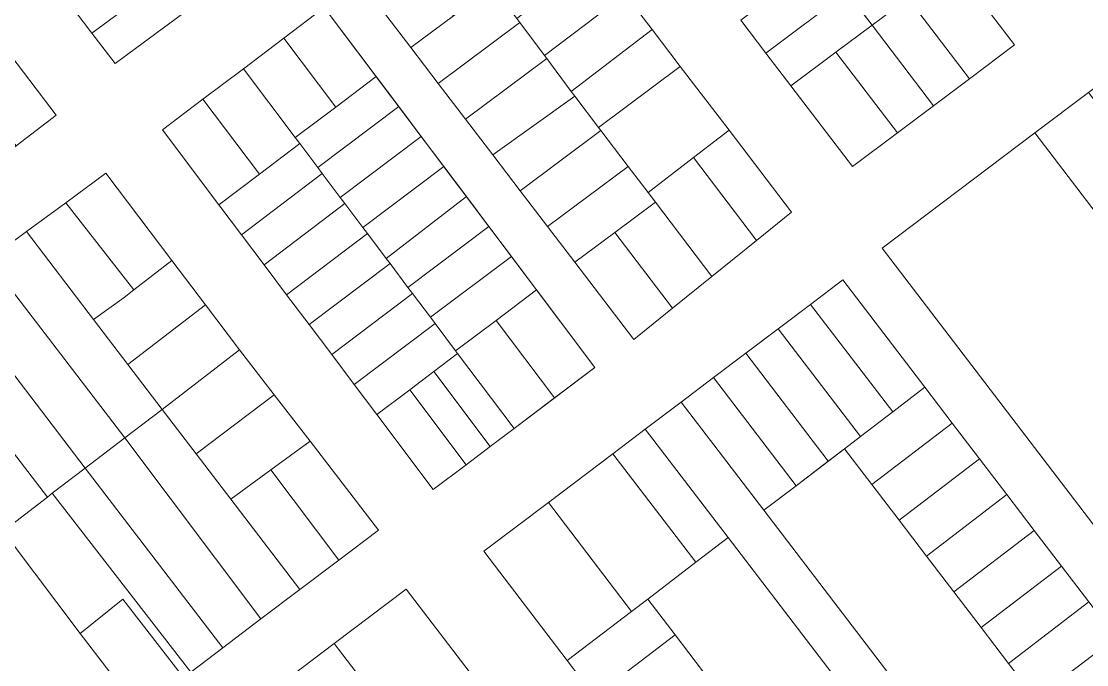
# Model space of a CAD drawing. Header units: metres. Extents: x 3873 to 16340, y -5213 to 3289.
# Drawn here: x 4727.4 to 5011.4, y 875.3 to 1046.8 of the extents above; entities that cross this region are included whole.
import ezdxf

# ---------------------------------------------------------------- set-up
doc = ezdxf.new("R2010")
doc.units = ezdxf.units.M
doc.layers.add('CONTEXTO-MANZANAS', color=8, linetype='Continuous', lineweight=0, plot=False)
doc.layers.add('CONTEXTO-PARCELAS', color=9, linetype='Continuous', lineweight=0, plot=False)

msp = doc.modelspace()

# ---------------------------------------------------------------- linework, layer by layer
at = {"layer": 'CONTEXTO-MANZANAS'}
for points in [[(4721.41, 1164.85), (4733.94, 1148.23), (4740.22, 1139.92), (4746.25, 1131.92), (4752.25, 1123.95), (4758.28, 1115.95), (4764.31, 1107.98), (4770.35, 1099.98), (4776.19, 1092.23), (4782.38, 1084.01), (4795.16, 1067.04), (4788.63, 1062.23), (4781, 1056.57), (4774.16, 1051.51), (4752.44, 1035.48), (4746.22, 1043.6), (4739.81, 1052.04), (4733.97, 1059.7), (4727.75, 1067.88), (4715.63, 1083.79)], [(4662.32, 1119.06), (4678.12, 1098.41), (4685.26, 1089.08), (4692.4, 1079.74), (4699.53, 1070.41), (4706.67, 1061.08), (4713.81, 1051.75), (4720.95, 1042.42), (4736.75, 1021.76), (4726.03, 1013.56), (4715.31, 1005.36), (4704.58, 997.16), (4693.86, 988.95), (4678.06, 1009.6), (4670.4, 1019.63), (4662.72, 1029.66), (4651.42, 1044.43), (4643.75, 1054.46), (4635.84, 1064.81), (4619.43, 1086.25), (4630.15, 1094.45), (4640.87, 1102.65), (4651.6, 1110.86), (4662.32, 1119.06)], [(4975.81, 1061.94), (4992.18, 1040.47), (4980.18, 1031.47), (4970.58, 1024.27), (4960.97, 1017.07), (4948.97, 1008.08), (4932.6, 1029.55), (4925.92, 1038.31), (4919.23, 1047.08)], [(4888.41, 1053.98), (4895.6, 1044.54), (4903.1, 1034.73), (4916.1, 1017.73), (4932.75, 995.92), (4923.44, 988.38), (4911.5, 978.73), (4901, 970.26), (4890.75, 961.95), (4875, 982.54), (4867.72, 992.07), (4860.44, 1001.6), (4853.16, 1011.17), (4845.88, 1020.7), (4838.6, 1030.23), (4831.31, 1039.76), (4817.88, 1057.35)], [(5029.75, 890.92), (4956.88, 986.26), (4997.57, 1017), (5011.9, 1027.83), (5052.6, 1058.57), (5125.47, 963.23), (5084.78, 932.49), (5070.44, 921.66), (5029.75, 890.92)], [(4822.21, 941.94), (4816.2, 949.93), (4810.19, 957.92), (4804.17, 965.91), (4798.16, 973.9), (4792.15, 981.89), (4786.14, 989.88), (4780.13, 997.88), (4765.1, 1017.85), (4775.87, 1025.99), (4786.64, 1034.13), (4808.19, 1050.42), (4880.35, 954.51), (4858.79, 938.22), (4852.41, 933.4), (4846.03, 928.58), (4837.25, 921.95), (4822.21, 941.94)], [(4728.85, 990.7), (4739.35, 998.42), (4750, 1006.26), (4767.56, 983.04), (4776.53, 971.17), (4785.56, 959.2), (4794.85, 947.17), (4804.41, 934.82), (4822.69, 911.17), (4812.1, 903.17), (4801.69, 895.29), (4791.31, 887.48), (4781.13, 879.76), (4772.6, 873.32)], [(4726.94, 838.82), (4693.01, 883.22), (4678.44, 902.29), (4672.38, 910.23), (4666.13, 918.38), (4654.07, 934.17), (4664.63, 942.13), (4663.97, 942.98), (4674.1, 950.1), (4674.47, 949.57), (4675.42, 950.3), (4682.74, 955.93), (4685.92, 958.37), (4697.8, 967.51), (4708, 975.35), (4718.6, 983.17), (4728.85, 990.7)], [(4850.72, 905.51), (4867.94, 918.51), (4885.16, 931.52), (4893.78, 938.03), (4903.35, 945.27), (4911.97, 951.78), (4920.59, 958.29), (4929.21, 964.8), (4937.82, 971.31), (4946.44, 977.82), (4968.29, 949.22), (4975.58, 939.68), (4982.87, 930.14), (4990.15, 920.61), (4997.44, 911.07), (5004.72, 901.54), (5012.01, 892)], [(5019.28, 882.48), (4997.76, 866.21), (4976.22, 849.94), (4966.65, 842.7), (4945.11, 826.42), (4923.6, 810.17), (4916.68, 819.14), (4909.4, 828.68), (4902.11, 838.21), (4894.84, 847.76), (4887.55, 857.29), (4880.27, 866.83), (4872.98, 876.36), (4850.72, 905.51)], [(4791.7, 866.48), (4810.85, 880.94), (4830, 895.42), (4848.22, 871.58)]]:
    msp.add_lwpolyline(points, dxfattribs=at)
at = {"layer": 'CONTEXTO-PARCELAS'}
for points in [[(4954.21, 1045.74), (4947.54, 1054.49), (4969.12, 1070.71), (4975.81, 1061.94), (4963.81, 1052.94), (4954.21, 1045.74)], [(4954.21, 1045.74), (4947.54, 1054.49), (4969.12, 1070.71), (4975.81, 1061.94), (4963.81, 1052.94), (4954.21, 1045.74)], [(4739.81, 1052.04), (4761.13, 1068.1), (4767.72, 1059.88), (4759.66, 1053.57), (4746.22, 1043.6), (4739.81, 1052.04)], [(4739.81, 1052.04), (4761.13, 1068.1), (4767.72, 1059.88), (4759.66, 1053.57), (4746.22, 1043.6), (4739.81, 1052.04)], [(4831.31, 1039.76), (4817.88, 1057.35), (4828.69, 1066.17), (4836.78, 1055.45), (4842.63, 1048.2), (4831.31, 1039.76)], [(4831.31, 1039.76), (4817.88, 1057.35), (4828.69, 1066.17), (4836.78, 1055.45), (4842.63, 1048.2), (4831.31, 1039.76)], [(4866.88, 1037.63), (4860.31, 1046.45), (4859.5, 1047.51), (4880.88, 1063.82), (4888.41, 1053.98), (4866.88, 1037.63)], [(4866.88, 1037.63), (4860.31, 1046.45), (4859.5, 1047.51), (4880.88, 1063.82), (4888.41, 1053.98), (4866.88, 1037.63)], [(4866.88, 1037.63), (4860.31, 1046.45), (4859.5, 1047.51), (4880.88, 1063.82), (4888.41, 1053.98), (4866.88, 1037.63)], [(4919.23, 1047.08), (4940.84, 1063.27), (4947.52, 1054.51), (4925.92, 1038.31), (4919.23, 1047.08)], [(4919.23, 1047.08), (4940.84, 1063.27), (4947.52, 1054.51), (4925.92, 1038.31), (4919.23, 1047.08)], [(4919.23, 1047.08), (4940.84, 1063.27), (4947.52, 1054.51), (4925.92, 1038.31), (4919.23, 1047.08)], [(4752.44, 1035.48), (4746.22, 1043.6), (4759.66, 1053.57), (4767.72, 1059.88), (4770.63, 1055.88), (4774.16, 1051.51), (4752.44, 1035.48)], [(4752.44, 1035.48), (4746.22, 1043.6), (4759.66, 1053.57), (4767.72, 1059.88), (4770.63, 1055.88), (4774.16, 1051.51), (4752.44, 1035.48)], [(4980.18, 1031.47), (4963.81, 1052.94), (4975.81, 1061.94), (4992.18, 1040.47), (4980.18, 1031.47)], [(4980.18, 1031.47), (4963.81, 1052.94), (4975.81, 1061.94), (4992.18, 1040.47), (4980.18, 1031.47)], [(4980.18, 1031.47), (4963.81, 1052.94), (4975.81, 1061.94), (4992.18, 1040.47), (4980.18, 1031.47)], [(4842.63, 1048.2), (4853.16, 1056.04), (4859.5, 1047.51), (4860.31, 1046.45), (4838.6, 1030.23), (4831.31, 1039.76), (4842.63, 1048.2)], [(4842.63, 1048.2), (4853.16, 1056.04), (4859.5, 1047.51), (4860.31, 1046.45), (4838.6, 1030.23), (4831.31, 1039.76), (4842.63, 1048.2)], [(4842.63, 1048.2), (4853.16, 1056.04), (4859.5, 1047.51), (4860.31, 1046.45), (4838.6, 1030.23), (4831.31, 1039.76), (4842.63, 1048.2)], [(4867.5, 1036.82), (4866.88, 1037.63), (4888.41, 1053.98), (4895.6, 1044.54), (4874.03, 1028.04), (4867.5, 1036.82)], [(4867.5, 1036.82), (4866.88, 1037.63), (4888.41, 1053.98), (4895.6, 1044.54), (4874.03, 1028.04), (4867.5, 1036.82)], [(4867.5, 1036.82), (4866.88, 1037.63), (4888.41, 1053.98), (4895.6, 1044.54), (4874.03, 1028.04), (4867.5, 1036.82)], [(4925.92, 1038.31), (4947.52, 1054.51), (4954.21, 1045.74), (4944.6, 1038.54), (4932.6, 1029.55), (4925.92, 1038.31)], [(4925.92, 1038.31), (4947.52, 1054.51), (4954.21, 1045.74), (4944.6, 1038.54), (4932.6, 1029.55), (4925.92, 1038.31)], [(4925.92, 1038.31), (4947.52, 1054.51), (4954.21, 1045.74), (4944.6, 1038.54), (4932.6, 1029.55), (4925.92, 1038.31)], [(4970.58, 1024.27), (4954.21, 1045.74), (4963.81, 1052.94), (4980.18, 1031.47), (4970.58, 1024.27)], [(4970.58, 1024.27), (4954.21, 1045.74), (4963.81, 1052.94), (4980.18, 1031.47), (4970.58, 1024.27)], [(4970.58, 1024.27), (4954.21, 1045.74), (4963.81, 1052.94), (4980.18, 1031.47), (4970.58, 1024.27)], [(4797.42, 1042.28), (4808.19, 1050.42), (4822.02, 1032.04), (4811.24, 1023.89), (4797.42, 1042.28)], [(4797.42, 1042.28), (4808.19, 1050.42), (4822.02, 1032.04), (4811.24, 1023.89), (4797.42, 1042.28)], [(4797.42, 1042.28), (4808.19, 1050.42), (4822.02, 1032.04), (4811.24, 1023.89), (4797.42, 1042.28)], [(4866.88, 1037.63), (4867.5, 1036.82), (4845.88, 1020.7), (4838.6, 1030.23), (4860.31, 1046.45), (4866.88, 1037.63)], [(4866.88, 1037.63), (4867.5, 1036.82), (4845.88, 1020.7), (4838.6, 1030.23), (4860.31, 1046.45), (4866.88, 1037.63)], [(4866.88, 1037.63), (4867.5, 1036.82), (4845.88, 1020.7), (4838.6, 1030.23), (4860.31, 1046.45), (4866.88, 1037.63)], [(4960.97, 1017.07), (4944.6, 1038.54), (4954.21, 1045.74), (4970.58, 1024.27), (4960.97, 1017.07)], [(4960.97, 1017.07), (4944.6, 1038.54), (4954.21, 1045.74), (4970.58, 1024.27), (4960.97, 1017.07)], [(4960.97, 1017.07), (4944.6, 1038.54), (4954.21, 1045.74), (4970.58, 1024.27), (4960.97, 1017.07)], [(4736.75, 1021.76), (4726.03, 1013.56), (4710.23, 1034.21), (4720.95, 1042.42), (4736.75, 1021.76)], [(4736.75, 1021.76), (4726.03, 1013.56), (4710.23, 1034.21), (4720.95, 1042.42), (4736.75, 1021.76)], [(4736.75, 1021.76), (4726.03, 1013.56), (4710.23, 1034.21), (4720.95, 1042.42), (4736.75, 1021.76)], [(4786.64, 1034.13), (4797.42, 1042.28), (4811.24, 1023.89), (4800.47, 1015.75), (4786.64, 1034.13)], [(4786.64, 1034.13), (4797.42, 1042.28), (4811.24, 1023.89), (4800.47, 1015.75), (4786.64, 1034.13)], [(4786.64, 1034.13), (4797.42, 1042.28), (4811.24, 1023.89), (4800.47, 1015.75), (4786.64, 1034.13)], [(4881.31, 1018.48), (4875, 1026.79), (4874.03, 1028.04), (4895.6, 1044.54), (4903.1, 1034.73), (4881.31, 1018.48)], [(4881.31, 1018.48), (4875, 1026.79), (4874.03, 1028.04), (4895.6, 1044.54), (4903.1, 1034.73), (4881.31, 1018.48)], [(4881.31, 1018.48), (4875, 1026.79), (4874.03, 1028.04), (4895.6, 1044.54), (4903.1, 1034.73), (4881.31, 1018.48)], [(4853.16, 1011.17), (4845.88, 1020.7), (4867.5, 1036.82), (4874.03, 1028.04), (4875, 1026.79), (4853.16, 1011.17)], [(4853.16, 1011.17), (4845.88, 1020.7), (4867.5, 1036.82), (4874.03, 1028.04), (4875, 1026.79), (4853.16, 1011.17)], [(4853.16, 1011.17), (4845.88, 1020.7), (4867.5, 1036.82), (4874.03, 1028.04), (4875, 1026.79), (4853.16, 1011.17)], [(4932.6, 1029.55), (4944.6, 1038.54), (4960.97, 1017.07), (4948.97, 1008.08), (4932.6, 1029.55)], [(4932.6, 1029.55), (4944.6, 1038.54), (4960.97, 1017.07), (4948.97, 1008.08), (4932.6, 1029.55)], [(4932.6, 1029.55), (4944.6, 1038.54), (4960.97, 1017.07), (4948.97, 1008.08), (4932.6, 1029.55)], [(4790.9, 1006.01), (4775.87, 1025.99), (4786.64, 1034.13), (4800.47, 1015.75), (4801.67, 1014.15), (4790.9, 1006.01)], [(4790.9, 1006.01), (4775.87, 1025.99), (4786.64, 1034.13), (4800.47, 1015.75), (4801.67, 1014.15), (4790.9, 1006.01)], [(4790.9, 1006.01), (4775.87, 1025.99), (4786.64, 1034.13), (4800.47, 1015.75), (4801.67, 1014.15), (4790.9, 1006.01)], [(4881.94, 1017.67), (4881.31, 1018.48), (4903.1, 1034.73), (4916.1, 1017.73), (4906.63, 1010.42), (4894.53, 1001.1), (4889.19, 1008.1), (4881.94, 1017.67)], [(4881.94, 1017.67), (4881.31, 1018.48), (4903.1, 1034.73), (4916.1, 1017.73), (4906.63, 1010.42), (4894.53, 1001.1), (4889.19, 1008.1), (4881.94, 1017.67)], [(4881.94, 1017.67), (4881.31, 1018.48), (4903.1, 1034.73), (4916.1, 1017.73), (4906.63, 1010.42), (4894.53, 1001.1), (4889.19, 1008.1), (4881.94, 1017.67)], [(4811.24, 1023.89), (4822.02, 1032.04), (4828.04, 1024.03), (4806.46, 1007.79), (4801.67, 1014.15), (4800.47, 1015.75), (4811.24, 1023.89)], [(4811.24, 1023.89), (4822.02, 1032.04), (4828.04, 1024.03), (4806.46, 1007.79), (4801.67, 1014.15), (4800.47, 1015.75), (4811.24, 1023.89)], [(4811.24, 1023.89), (4822.02, 1032.04), (4828.04, 1024.03), (4806.46, 1007.79), (4801.67, 1014.15), (4800.47, 1015.75), (4811.24, 1023.89)], [(4765.1, 1017.85), (4775.87, 1025.99), (4790.9, 1006.01), (4780.13, 997.88), (4765.1, 1017.85)], [(4765.1, 1017.85), (4775.87, 1025.99), (4790.9, 1006.01), (4780.13, 997.88), (4765.1, 1017.85)], [(4765.1, 1017.85), (4775.87, 1025.99), (4790.9, 1006.01), (4780.13, 997.88), (4765.1, 1017.85)], [(4881.31, 1018.48), (4881.94, 1017.67), (4860.44, 1001.6), (4853.16, 1011.17), (4875, 1026.79), (4881.31, 1018.48)], [(4881.31, 1018.48), (4881.94, 1017.67), (4860.44, 1001.6), (4853.16, 1011.17), (4875, 1026.79), (4881.31, 1018.48)], [(4881.31, 1018.48), (4881.94, 1017.67), (4860.44, 1001.6), (4853.16, 1011.17), (4875, 1026.79), (4881.31, 1018.48)], [(5070.44, 921.66), (4997.57, 1017), (5011.9, 1027.83), (5084.78, 932.49), (5070.44, 921.66)], [(5070.44, 921.66), (4997.57, 1017), (5011.9, 1027.83), (5084.78, 932.49), (5070.44, 921.66)], [(5070.44, 921.66), (4997.57, 1017), (5011.9, 1027.83), (5084.78, 932.49), (5070.44, 921.66)], [(4806.46, 1007.79), (4828.04, 1024.03), (4834.05, 1016.04), (4812.47, 999.8), (4807.68, 1006.16), (4806.46, 1007.79)], [(4806.46, 1007.79), (4828.04, 1024.03), (4834.05, 1016.04), (4812.47, 999.8), (4807.68, 1006.16), (4806.46, 1007.79)], [(4806.46, 1007.79), (4828.04, 1024.03), (4834.05, 1016.04), (4812.47, 999.8), (4807.68, 1006.16), (4806.46, 1007.79)], [(4867.72, 992.07), (4860.44, 1001.6), (4881.94, 1017.67), (4889.19, 1008.1), (4867.72, 992.07)], [(4867.72, 992.07), (4860.44, 1001.6), (4881.94, 1017.67), (4889.19, 1008.1), (4867.72, 992.07)], [(4867.72, 992.07), (4860.44, 1001.6), (4881.94, 1017.67), (4889.19, 1008.1), (4867.72, 992.07)], [(4906.63, 1010.42), (4916.1, 1017.73), (4932.75, 995.92), (4923.44, 988.38), (4906.63, 1010.42)], [(4906.63, 1010.42), (4916.1, 1017.73), (4932.75, 995.92), (4923.44, 988.38), (4906.63, 1010.42)], [(4906.63, 1010.42), (4916.1, 1017.73), (4932.75, 995.92), (4923.44, 988.38), (4906.63, 1010.42)], [(4956.88, 986.26), (4997.57, 1017), (5070.44, 921.66), (5029.75, 890.92), (4956.88, 986.26)], [(4956.88, 986.26), (4997.57, 1017), (5070.44, 921.66), (5029.75, 890.92), (4956.88, 986.26)], [(4956.88, 986.26), (4997.57, 1017), (5070.44, 921.66), (5029.75, 890.92), (4956.88, 986.26)], [(4780.13, 997.88), (4790.9, 1006.01), (4801.67, 1014.15), (4806.46, 1007.79), (4807.68, 1006.16), (4786.14, 989.88), (4780.13, 997.88)], [(4780.13, 997.88), (4790.9, 1006.01), (4801.67, 1014.15), (4806.46, 1007.79), (4807.68, 1006.16), (4786.14, 989.88), (4780.13, 997.88)], [(4780.13, 997.88), (4790.9, 1006.01), (4801.67, 1014.15), (4806.46, 1007.79), (4807.68, 1006.16), (4786.14, 989.88), (4780.13, 997.88)], [(4818.48, 991.81), (4813.69, 998.17), (4812.47, 999.8), (4834.05, 1016.04), (4840.06, 1008.05), (4818.48, 991.81)], [(4818.48, 991.81), (4813.69, 998.17), (4812.47, 999.8), (4834.05, 1016.04), (4840.06, 1008.05), (4818.48, 991.81)], [(4818.48, 991.81), (4813.69, 998.17), (4812.47, 999.8), (4834.05, 1016.04), (4840.06, 1008.05), (4818.48, 991.81)], [(4894.53, 1001.1), (4906.63, 1010.42), (4923.44, 988.38), (4911.5, 978.73), (4896.47, 998.54), (4894.53, 1001.1)], [(4894.53, 1001.1), (4906.63, 1010.42), (4923.44, 988.38), (4911.5, 978.73), (4896.47, 998.54), (4894.53, 1001.1)], [(4894.53, 1001.1), (4906.63, 1010.42), (4923.44, 988.38), (4911.5, 978.73), (4896.47, 998.54), (4894.53, 1001.1)], [(4739.35, 998.42), (4750, 1006.26), (4767.56, 983.04), (4757.41, 975.17), (4739.35, 998.42)], [(4739.35, 998.42), (4750, 1006.26), (4767.56, 983.04), (4757.41, 975.17), (4739.35, 998.42)], [(4792.15, 981.89), (4786.14, 989.88), (4807.68, 1006.16), (4812.47, 999.8), (4813.69, 998.17), (4792.15, 981.89)], [(4792.15, 981.89), (4786.14, 989.88), (4807.68, 1006.16), (4812.47, 999.8), (4813.69, 998.17), (4792.15, 981.89)], [(4792.15, 981.89), (4786.14, 989.88), (4807.68, 1006.16), (4812.47, 999.8), (4813.69, 998.17), (4792.15, 981.89)], [(4819.7, 990.18), (4818.48, 991.81), (4840.06, 1008.05), (4846.08, 1000.06), (4824.7, 983.54), (4819.7, 990.18)], [(4819.7, 990.18), (4818.48, 991.81), (4840.06, 1008.05), (4846.08, 1000.06), (4824.7, 983.54), (4819.7, 990.18)], [(4819.7, 990.18), (4818.48, 991.81), (4840.06, 1008.05), (4846.08, 1000.06), (4824.7, 983.54), (4819.7, 990.18)], [(4889.19, 1008.1), (4894.53, 1001.1), (4896.47, 998.54), (4885.69, 990.51), (4875, 982.54), (4867.72, 992.07), (4889.19, 1008.1)], [(4889.19, 1008.1), (4894.53, 1001.1), (4896.47, 998.54), (4885.69, 990.51), (4875, 982.54), (4867.72, 992.07), (4889.19, 1008.1)], [(4889.19, 1008.1), (4894.53, 1001.1), (4896.47, 998.54), (4885.69, 990.51), (4875, 982.54), (4867.72, 992.07), (4889.19, 1008.1)], [(4830.5, 975.83), (4825.72, 982.19), (4824.7, 983.54), (4846.08, 1000.06), (4852.09, 992.07), (4830.5, 975.83)], [(4830.5, 975.83), (4825.72, 982.19), (4824.7, 983.54), (4846.08, 1000.06), (4852.09, 992.07), (4830.5, 975.83)], [(4830.5, 975.83), (4825.72, 982.19), (4824.7, 983.54), (4846.08, 1000.06), (4852.09, 992.07), (4830.5, 975.83)], [(4728.85, 990.7), (4739.35, 998.42), (4757.41, 975.17), (4754.85, 973.17), (4746.72, 967.26), (4728.85, 990.7)], [(4728.85, 990.7), (4739.35, 998.42), (4757.41, 975.17), (4754.85, 973.17), (4746.72, 967.26), (4728.85, 990.7)], [(4818.48, 991.81), (4819.7, 990.18), (4798.16, 973.9), (4792.15, 981.89), (4813.69, 998.17), (4818.48, 991.81)], [(4818.48, 991.81), (4819.7, 990.18), (4798.16, 973.9), (4792.15, 981.89), (4813.69, 998.17), (4818.48, 991.81)], [(4818.48, 991.81), (4819.7, 990.18), (4798.16, 973.9), (4792.15, 981.89), (4813.69, 998.17), (4818.48, 991.81)], [(4885.69, 990.51), (4896.47, 998.54), (4911.5, 978.73), (4901, 970.26), (4885.69, 990.51)], [(4885.69, 990.51), (4896.47, 998.54), (4911.5, 978.73), (4901, 970.26), (4885.69, 990.51)], [(4885.69, 990.51), (4896.47, 998.54), (4911.5, 978.73), (4901, 970.26), (4885.69, 990.51)], [(4831.73, 974.2), (4830.5, 975.83), (4852.09, 992.07), (4858.1, 984.08), (4836.49, 967.87), (4831.73, 974.2)], [(4831.73, 974.2), (4830.5, 975.83), (4852.09, 992.07), (4858.1, 984.08), (4836.49, 967.87), (4831.73, 974.2)], [(4831.73, 974.2), (4830.5, 975.83), (4852.09, 992.07), (4858.1, 984.08), (4836.49, 967.87), (4831.73, 974.2)], [(4718.6, 983.17), (4728.85, 990.7), (4746.72, 967.26), (4755.85, 955.32), (4764.97, 943.32), (4755.06, 935.7), (4718.6, 983.17)], [(4718.6, 983.17), (4728.85, 990.7), (4746.72, 967.26), (4755.85, 955.32), (4764.97, 943.32), (4755.06, 935.7), (4718.6, 983.17)], [(4804.17, 965.91), (4798.16, 973.9), (4819.7, 990.18), (4824.7, 983.54), (4825.72, 982.19), (4804.17, 965.91)], [(4804.17, 965.91), (4798.16, 973.9), (4819.7, 990.18), (4824.7, 983.54), (4825.72, 982.19), (4804.17, 965.91)], [(4804.17, 965.91), (4798.16, 973.9), (4819.7, 990.18), (4824.7, 983.54), (4825.72, 982.19), (4804.17, 965.91)], [(4875, 982.54), (4885.69, 990.51), (4901, 970.26), (4890.75, 961.95), (4875, 982.54)], [(4875, 982.54), (4885.69, 990.51), (4901, 970.26), (4890.75, 961.95), (4875, 982.54)], [(4875, 982.54), (4885.69, 990.51), (4901, 970.26), (4890.75, 961.95), (4875, 982.54)], [(4708, 975.35), (4718.6, 983.17), (4755.06, 935.7), (4744.47, 927.67), (4708, 975.35)], [(4708, 975.35), (4718.6, 983.17), (4755.06, 935.7), (4744.47, 927.67), (4708, 975.35)], [(4746.72, 967.26), (4754.85, 973.17), (4757.41, 975.17), (4767.56, 983.04), (4776.53, 971.17), (4755.85, 955.32), (4746.72, 967.26)], [(4746.72, 967.26), (4754.85, 973.17), (4757.41, 975.17), (4767.56, 983.04), (4776.53, 971.17), (4755.85, 955.32), (4746.72, 967.26)], [(4843.22, 958.93), (4837.74, 966.21), (4836.49, 967.87), (4858.1, 984.08), (4864.8, 975.17), (4854.01, 967.05), (4843.22, 958.93)], [(4843.22, 958.93), (4837.74, 966.21), (4836.49, 967.87), (4858.1, 984.08), (4864.8, 975.17), (4854.01, 967.05), (4843.22, 958.93)], [(4843.22, 958.93), (4837.74, 966.21), (4836.49, 967.87), (4858.1, 984.08), (4864.8, 975.17), (4854.01, 967.05), (4843.22, 958.93)], [(4830.5, 975.83), (4831.73, 974.2), (4810.19, 957.92), (4804.17, 965.91), (4825.72, 982.19), (4830.5, 975.83)], [(4830.5, 975.83), (4831.73, 974.2), (4810.19, 957.92), (4804.17, 965.91), (4825.72, 982.19), (4830.5, 975.83)], [(4830.5, 975.83), (4831.73, 974.2), (4810.19, 957.92), (4804.17, 965.91), (4825.72, 982.19), (4830.5, 975.83)], [(4946.44, 977.82), (4968.29, 949.22), (4959.72, 942.66), (4937.82, 971.31), (4946.44, 977.82)], [(4946.44, 977.82), (4968.29, 949.22), (4959.72, 942.66), (4937.82, 971.31), (4946.44, 977.82)], [(4744.47, 927.67), (4735.66, 920.98), (4734.38, 919.95), (4718.89, 940.09), (4697.8, 967.51), (4708, 975.35), (4744.47, 927.67)], [(4744.47, 927.67), (4735.66, 920.98), (4734.38, 919.95), (4718.89, 940.09), (4697.8, 967.51), (4708, 975.35), (4744.47, 927.67)], [(4816.2, 949.93), (4810.19, 957.92), (4831.73, 974.2), (4836.49, 967.87), (4837.74, 966.21), (4816.2, 949.93)], [(4816.2, 949.93), (4810.19, 957.92), (4831.73, 974.2), (4836.49, 967.87), (4837.74, 966.21), (4816.2, 949.93)], [(4816.2, 949.93), (4810.19, 957.92), (4831.73, 974.2), (4836.49, 967.87), (4837.74, 966.21), (4816.2, 949.93)], [(4869.57, 946.37), (4854.01, 967.05), (4864.8, 975.17), (4880.35, 954.51), (4869.57, 946.37)], [(4869.57, 946.37), (4854.01, 967.05), (4864.8, 975.17), (4880.35, 954.51), (4869.57, 946.37)], [(4869.57, 946.37), (4854.01, 967.05), (4864.8, 975.17), (4880.35, 954.51), (4869.57, 946.37)], [(4937.82, 971.31), (4959.72, 942.66), (4951.14, 936.1), (4929.21, 964.8), (4937.82, 971.31)], [(4937.82, 971.31), (4959.72, 942.66), (4951.14, 936.1), (4929.21, 964.8), (4937.82, 971.31)], [(4755.85, 955.32), (4776.53, 971.17), (4785.56, 959.2), (4764.97, 943.32), (4755.85, 955.32)], [(4755.85, 955.32), (4776.53, 971.17), (4785.56, 959.2), (4764.97, 943.32), (4755.85, 955.32)], [(4843.75, 958.22), (4837.37, 953.39), (4830.99, 948.57), (4822.21, 941.94), (4816.2, 949.93), (4837.74, 966.21), (4843.22, 958.93), (4843.75, 958.22)], [(4843.75, 958.22), (4837.37, 953.39), (4830.99, 948.57), (4822.21, 941.94), (4816.2, 949.93), (4837.74, 966.21), (4843.22, 958.93), (4843.75, 958.22)], [(4843.75, 958.22), (4837.37, 953.39), (4830.99, 948.57), (4822.21, 941.94), (4816.2, 949.93), (4837.74, 966.21), (4843.22, 958.93), (4843.75, 958.22)], [(4843.75, 958.22), (4843.22, 958.93), (4854.01, 967.05), (4869.57, 946.37), (4858.79, 938.22), (4843.75, 958.22)], [(4843.75, 958.22), (4843.22, 958.93), (4854.01, 967.05), (4869.57, 946.37), (4858.79, 938.22), (4843.75, 958.22)], [(4843.75, 958.22), (4843.22, 958.93), (4854.01, 967.05), (4869.57, 946.37), (4858.79, 938.22), (4843.75, 958.22)], [(4929.21, 964.8), (4951.14, 936.1), (4946.85, 932.82), (4942.56, 929.54), (4920.59, 958.29), (4929.21, 964.8)], [(4929.21, 964.8), (4951.14, 936.1), (4946.85, 932.82), (4942.56, 929.54), (4920.59, 958.29), (4929.21, 964.8)], [(4685.91, 958.37), (4707, 930.94), (4718.89, 940.09), (4734.38, 919.95), (4722.49, 910.81), (4710.3, 926.66), (4700.86, 919.4), (4690.37, 933.04), (4696.64, 937.85), (4682.74, 955.93), (4685.91, 958.37)], [(4685.91, 958.37), (4707, 930.94), (4718.89, 940.09), (4734.38, 919.95), (4722.49, 910.81), (4710.3, 926.66), (4700.86, 919.4), (4690.37, 933.04), (4696.64, 937.85), (4682.74, 955.93), (4685.91, 958.37)], [(4764.97, 943.32), (4785.56, 959.2), (4794.85, 947.17), (4774.06, 931.45), (4764.97, 943.32)], [(4764.97, 943.32), (4785.56, 959.2), (4794.85, 947.17), (4774.06, 931.45), (4764.97, 943.32)], [(4837.37, 953.39), (4843.75, 958.22), (4858.79, 938.22), (4852.41, 933.4), (4837.37, 953.39)], [(4837.37, 953.39), (4843.75, 958.22), (4858.79, 938.22), (4852.41, 933.4), (4837.37, 953.39)], [(4837.37, 953.39), (4843.75, 958.22), (4858.79, 938.22), (4852.41, 933.4), (4837.37, 953.39)], [(4920.59, 958.29), (4942.56, 929.54), (4933.98, 922.99), (4911.97, 951.78), (4920.59, 958.29)], [(4920.59, 958.29), (4942.56, 929.54), (4933.98, 922.99), (4911.97, 951.78), (4920.59, 958.29)], [(4846.03, 928.58), (4830.99, 948.57), (4837.37, 953.39), (4852.41, 933.4), (4846.03, 928.58)], [(4846.03, 928.58), (4830.99, 948.57), (4837.37, 953.39), (4852.41, 933.4), (4846.03, 928.58)], [(4846.03, 928.58), (4830.99, 948.57), (4837.37, 953.39), (4852.41, 933.4), (4846.03, 928.58)], [(4911.97, 951.78), (4933.98, 922.99), (4925.4, 916.43), (4903.35, 945.27), (4911.97, 951.78)], [(4911.97, 951.78), (4933.98, 922.99), (4925.4, 916.43), (4903.35, 945.27), (4911.97, 951.78)], [(4837.25, 921.95), (4822.21, 941.94), (4830.99, 948.57), (4846.03, 928.58), (4837.25, 921.95)], [(4837.25, 921.95), (4822.21, 941.94), (4830.99, 948.57), (4846.03, 928.58), (4837.25, 921.95)], [(4837.25, 921.95), (4822.21, 941.94), (4830.99, 948.57), (4846.03, 928.58), (4837.25, 921.95)], [(4975.58, 939.68), (4954.14, 923.29), (4946.85, 932.82), (4951.14, 936.1), (4959.72, 942.66), (4968.29, 949.22), (4975.58, 939.68)], [(4975.58, 939.68), (4954.14, 923.29), (4946.85, 932.82), (4951.14, 936.1), (4959.72, 942.66), (4968.29, 949.22), (4975.58, 939.68)], [(4804.41, 934.82), (4793.91, 927.2), (4783.25, 919.42), (4774.06, 931.45), (4794.85, 947.17), (4804.41, 934.82)], [(4804.41, 934.82), (4793.91, 927.2), (4783.25, 919.42), (4774.06, 931.45), (4794.85, 947.17), (4804.41, 934.82)], [(4764.97, 943.32), (4774.06, 931.45), (4783.25, 919.42), (4801.69, 895.29), (4791.31, 887.48), (4755.06, 935.7), (4764.97, 943.32)], [(4764.97, 943.32), (4774.06, 931.45), (4783.25, 919.42), (4801.69, 895.29), (4791.31, 887.48), (4755.06, 935.7), (4764.97, 943.32)], [(4903.35, 945.27), (4925.4, 916.43), (4976.22, 849.94), (4966.65, 842.7), (4915.86, 909.14), (4893.78, 938.03), (4903.35, 945.27)], [(4903.35, 945.27), (4925.4, 916.43), (4976.22, 849.94), (4966.65, 842.7), (4915.86, 909.14), (4893.78, 938.03), (4903.35, 945.27)], [(4893.78, 938.03), (4915.86, 909.14), (4907.28, 902.58), (4885.16, 931.52), (4893.78, 938.03)], [(4893.78, 938.03), (4915.86, 909.14), (4907.28, 902.58), (4885.16, 931.52), (4893.78, 938.03)], [(4982.87, 930.14), (4961.42, 913.76), (4954.14, 923.29), (4975.58, 939.68), (4982.87, 930.14)], [(4982.87, 930.14), (4961.42, 913.76), (4954.14, 923.29), (4975.58, 939.68), (4982.87, 930.14)], [(4744.47, 927.67), (4755.06, 935.7), (4791.31, 887.48), (4781.13, 879.76), (4744.47, 927.67)], [(4744.47, 927.67), (4755.06, 935.7), (4791.31, 887.48), (4781.13, 879.76), (4744.47, 927.67)], [(4793.91, 927.2), (4804.41, 934.82), (4822.69, 911.17), (4812.1, 903.17), (4793.91, 927.2)], [(4793.91, 927.2), (4804.41, 934.82), (4822.69, 911.17), (4812.1, 903.17), (4793.91, 927.2)], [(4885.16, 931.52), (4907.28, 902.58), (4894.41, 892.74), (4890.12, 889.46), (4867.93, 918.5), (4885.16, 931.52)], [(4885.16, 931.52), (4907.28, 902.58), (4894.41, 892.74), (4890.12, 889.46), (4867.93, 918.5), (4885.16, 931.52)], [(4946.85, 932.82), (4954.14, 923.29), (4961.42, 913.76), (4968.71, 904.22), (4976, 894.69), (4983.29, 885.15), (4990.57, 875.62), (4997.76, 866.21), (4976.22, 849.94), (4925.4, 916.43), (4933.98, 922.99), (4946.85, 932.82)], [(4946.85, 932.82), (4954.14, 923.29), (4961.42, 913.76), (4968.71, 904.22), (4976, 894.69), (4983.29, 885.15), (4990.57, 875.62), (4997.76, 866.21), (4976.22, 849.94), (4925.4, 916.43), (4933.98, 922.99), (4946.85, 932.82)], [(4990.15, 920.61), (4968.71, 904.22), (4961.42, 913.76), (4982.87, 930.14), (4990.15, 920.61)], [(4990.15, 920.61), (4968.71, 904.22), (4961.42, 913.76), (4982.87, 930.14), (4990.15, 920.61)], [(4735.66, 920.98), (4744.47, 927.67), (4781.13, 879.76), (4772.6, 873.32), (4735.66, 920.98)], [(4735.66, 920.98), (4744.47, 927.67), (4781.13, 879.76), (4772.6, 873.32), (4735.66, 920.98)], [(4783.25, 919.42), (4793.91, 927.2), (4812.1, 903.17), (4801.69, 895.29), (4783.25, 919.42)], [(4783.25, 919.42), (4793.91, 927.2), (4812.1, 903.17), (4801.69, 895.29), (4783.25, 919.42)], [(4743.1, 883.6), (4724.73, 908.04), (4722.49, 910.81), (4734.38, 919.95), (4735.66, 920.98), (4772.6, 873.32), (4770.63, 871.82), (4754.53, 892.73), (4743.1, 883.6)], [(4743.1, 883.6), (4724.73, 908.04), (4722.49, 910.81), (4734.38, 919.95), (4735.66, 920.98), (4772.6, 873.32), (4770.63, 871.82), (4754.53, 892.73), (4743.1, 883.6)], [(4997.44, 911.07), (4976, 894.69), (4968.71, 904.22), (4990.15, 920.61), (4997.44, 911.07)], [(4997.44, 911.07), (4976, 894.69), (4968.71, 904.22), (4990.15, 920.61), (4997.44, 911.07)], [(4867.93, 918.5), (4890.12, 889.46), (4872.98, 876.36), (4850.72, 905.51), (4867.93, 918.5)], [(4867.93, 918.5), (4890.12, 889.46), (4872.98, 876.36), (4850.72, 905.51), (4867.93, 918.5)], [(4915.86, 909.14), (4966.65, 842.7), (4945.11, 826.42), (4938.14, 835.54), (4930.85, 845.07), (4923.56, 854.61), (4916.27, 864.14), (4908.99, 873.68), (4901.7, 883.21), (4894.41, 892.74), (4907.28, 902.58), (4915.86, 909.14)], [(4915.86, 909.14), (4966.65, 842.7), (4945.11, 826.42), (4938.14, 835.54), (4930.85, 845.07), (4923.56, 854.61), (4916.27, 864.14), (4908.99, 873.68), (4901.7, 883.21), (4894.41, 892.74), (4907.28, 902.58), (4915.86, 909.14)], [(5004.72, 901.54), (4983.29, 885.15), (4976, 894.69), (4997.44, 911.07), (5004.72, 901.54)], [(5004.72, 901.54), (4983.29, 885.15), (4976, 894.69), (4997.44, 911.07), (5004.72, 901.54)], [(4726.94, 838.82), (4693.01, 883.22), (4724.73, 908.04), (4743.1, 883.6), (4758.91, 862.98), (4726.94, 838.82)], [(4726.94, 838.82), (4693.01, 883.22), (4724.73, 908.04), (4743.1, 883.6), (4758.91, 862.98), (4726.94, 838.82)], [(5012.01, 892), (4990.57, 875.62), (4983.29, 885.15), (5004.72, 901.54), (5012.01, 892)], [(5012.01, 892), (4990.57, 875.62), (4983.29, 885.15), (5004.72, 901.54), (5012.01, 892)], [(4848.22, 871.58), (4829.07, 857.11), (4810.85, 880.94), (4830, 895.42), (4848.22, 871.58)], [(4848.22, 871.58), (4829.07, 857.11), (4810.85, 880.94), (4830, 895.42), (4848.22, 871.58)], [(4758.91, 862.98), (4743.1, 883.6), (4754.53, 892.73), (4770.63, 871.82), (4758.91, 862.98)], [(4758.91, 862.98), (4743.1, 883.6), (4754.53, 892.73), (4770.63, 871.82), (4758.91, 862.98)], [(4901.7, 883.21), (4880.27, 866.83), (4872.98, 876.36), (4890.12, 889.46), (4894.41, 892.74), (4901.7, 883.21)], [(4901.7, 883.21), (4880.27, 866.83), (4872.98, 876.36), (4890.12, 889.46), (4894.41, 892.74), (4901.7, 883.21)], [(5019.28, 882.48), (4997.76, 866.21), (4990.57, 875.62), (5012.01, 892), (5019.28, 882.48)], [(5019.28, 882.48), (4997.76, 866.21), (4990.57, 875.62), (5012.01, 892), (5019.28, 882.48)], [(4864.57, 771.13), (4791.7, 866.48), (4810.85, 880.94), (4829.07, 857.11), (4836.84, 846.94), (4844.61, 836.77), (4852.39, 826.6), (4860.16, 816.43), (4867.93, 806.26), (4875.71, 796.09), (4883.73, 785.6), (4864.57, 771.13)], [(4864.57, 771.13), (4791.7, 866.48), (4810.85, 880.94), (4829.07, 857.11), (4836.84, 846.94), (4844.61, 836.77), (4852.39, 826.6), (4860.16, 816.43), (4867.93, 806.26), (4875.71, 796.09), (4883.73, 785.6), (4864.57, 771.13)], [(4908.99, 873.68), (4887.55, 857.29), (4880.27, 866.83), (4901.7, 883.21), (4908.99, 873.68)], [(4908.99, 873.68), (4887.55, 857.29), (4880.27, 866.83), (4901.7, 883.21), (4908.99, 873.68)]]:
    msp.add_lwpolyline(points, dxfattribs=at)

doc.saveas('drawing.dxf')
